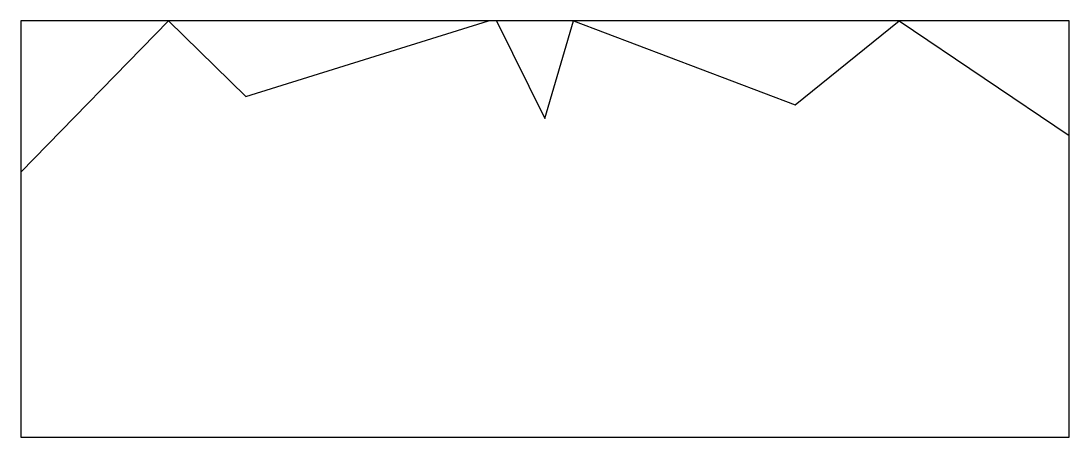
# Model space of a CAD drawing. Header units: millimetres. Extents: x -63 to 63, y 102 to 152.
import ezdxf

# ---------------------------------------------------------------- set-up
doc = ezdxf.new("R2010")
doc.units = ezdxf.units.MM
doc.layers.get('0').update_dxf_attribs({"linetype": 'CONTINUOUS'})

msp = doc.modelspace()

# ---------------------------------------------------------------- linework, layer by layer
for p, q in [((-63, 133.56), (-45.28, 151.71)), ((-45.28, 151.71), (-35.98, 142.64)), ((-35.98, 142.64), (-6.81, 151.71)), ((-5.82, 151.71), (0, 140)), ((0, 140), (3.41, 151.71)), ((3.41, 151.71), (30.09, 141.65)), ((30.09, 141.65), (42.58, 151.71)), ((42.58, 151.71), (63, 137.96))]:
    msp.add_line(p, q)
msp.add_lwpolyline([(-63, 101.71), (63, 101.71), (63, 151.71), (-63, 151.71)], close=True)

doc.saveas('drawing.dxf')
